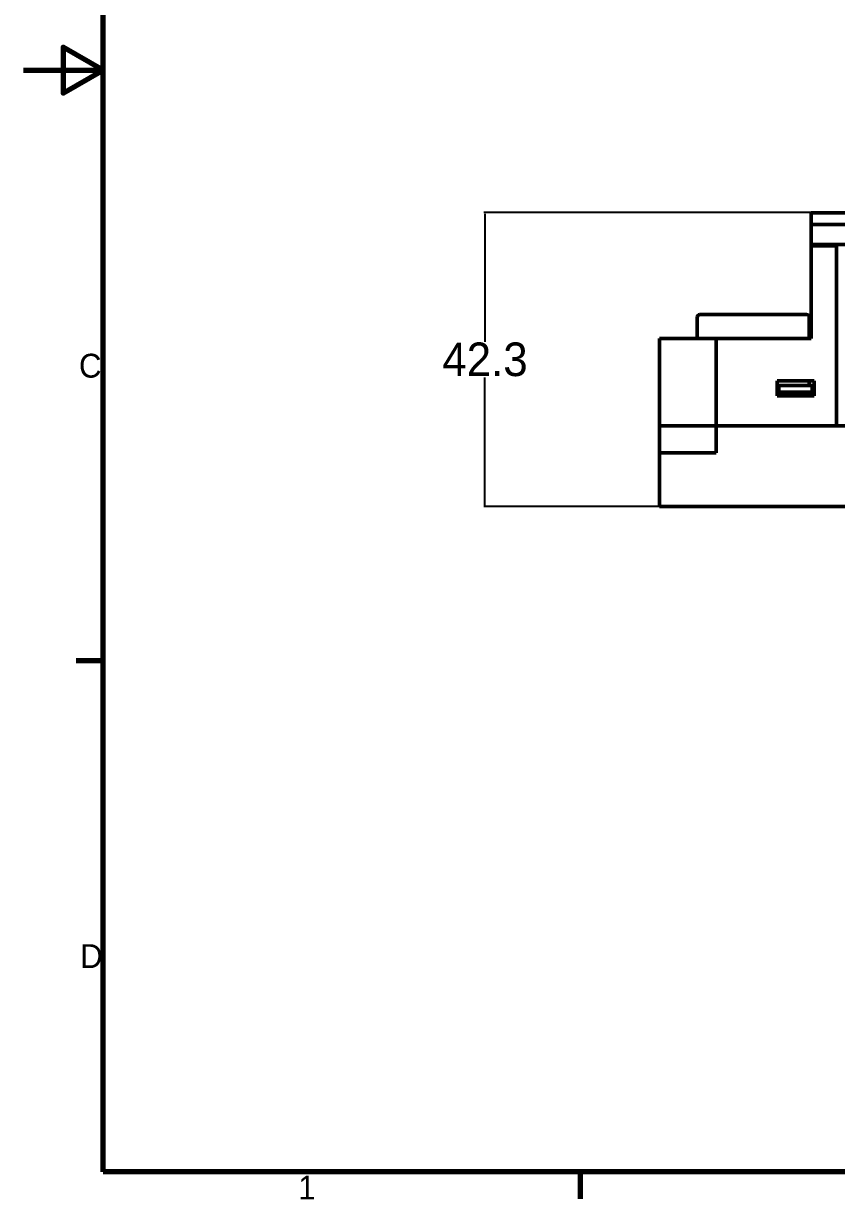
# Model space of a CAD drawing. Header units: millimetres. Extents: x -32 to 1257, y -135 to 348.
# Drawn here: x -31.7 to 89.4, y 3.3 to 178.5 of the extents above; entities that cross this region are included whole.
import ezdxf

# ---------------------------------------------------------------- set-up
doc = ezdxf.new("R2010")
doc.units = ezdxf.units.MM
doc.layers.add('경계(ISO)', color=7, linetype='Continuous', lineweight=70)
doc.layers.add('외형선(ISO)', color=7, linetype='Continuous', lineweight=50)
doc.styles.get("Standard").update_dxf_attribs({"font": ''})
doc.styles.add('레이블 문자 (JIS)', font='')
doc.styles.get('Standard').set_extended_font_data('Gulim')
doc.styles.get('레이블 문자 (JIS)').set_extended_font_data('Gulim')
doc.dimstyles.get("Standard").update_dxf_attribs({"dimtxt": 0.18, "dimasz": 0.18, "dimexe": 0.18, "dimexo": 0.0625, "dimgap": 0.09, "dimtad": 0, "dimtih": 1, "dimtoh": 1, "dimdec": 4, "dimzin": 0, "dimdsep": 46, "dimtxsty": 'Standard', "dimcen": 0.09, "dimadec": 0, "dimazin": 0, "dimtfac": 1, "dimtdec": 4, "dimtofl": 0, "dimtmove": 0, "dimatfit": 3, "dimfxl": 1, "dimtolj": 1, "dimtzin": 0, "dimarcsym": 0})

# ---------------------------------------------------------------- blocks, each defined once
blk = doc.blocks.new('경계 Default Border')
at = {"layer": '경계(ISO)'}
for p, q in [((10, 74.25), (6.6, 74.25)), ((70, 10), (70, 6.6))]:
    blk.add_line(p, q, dxfattribs=at)
at = {"layer": '경계(ISO)', "flags": 128}
for points in [[(10, 10), (10, 287), (410, 287), (410, 10), (10, 10)], [(0, 148.5), (10, 148.5), (5, 151.39), (5, 145.61), (10, 148.5)]]:
    blk.add_lwpolyline(points, dxfattribs=at)
at = {"layer": '경계(ISO)', "char_height": 3, "attachment_point": 7, "style": '레이블 문자 (JIS)'}
for s, insert in [('C', (6.97, 109.8)), ('D', (7.12, 35.62)), ('1', (34.54, 6.53))]:
    blk.add_mtext(s, dxfattribs=dict(at, insert=insert))
blk = doc.blocks.new('*D14')
at = {"color": 0, "lineweight": -2}
for p, q in [((85.6, 150.32), (36.86, 150.32)), ((37.04, 150.14), (37.04, 131.09)), ((37.04, 106.73), (37.04, 125.78)), ((85.6, 106.55), (36.86, 106.55))]:
    blk.add_line(p, q, dxfattribs=at)
at = {"color": 0}
for points in [[(37.07, 150.14), (37.01, 150.14), (37.04, 150.32)], [(37.01, 106.73), (37.07, 106.73), (37.04, 106.55)]]:
    blk.add_solid(points, dxfattribs=at)
at = {"layer": 'Defpoints', "color": 0}
for p in [(85.67, 150.32), (37.04, 106.55), (85.67, 106.55)]:
    blk.add_point(p, dxfattribs=at)
at = {"color": 0, "insert": (37.04, 128.44), "char_height": 5, "attachment_point": 5}
blk.add_mtext('\\A1;\\A1;42.3', dxfattribs=at)

msp = doc.modelspace()

# ---------------------------------------------------------------- linework, layer by layer
at = {"layer": '외형선(ISO)'}
for p, q in [((253.6663, 150.31781), (85.6663, 150.31781)), ((85.6663, 148.5684), (85.6663, 150.31781)), ((253.6663, 148.5684), (85.6663, 148.5684)), ((85.6663, 145.5684), (85.6663, 148.5684)), ((85.6663, 145.5684), (253.6663, 145.5684)), ((85.6663, 145.55349), (85.6663, 145.5684)), ((88.1663, 145.55349), (85.6663, 145.55349)), ((85.6663, 145.35349), (85.6663, 145.55349)), ((88.1663, 145.56697), (90.2663, 145.56697)), ((88.1663, 145.56691), (88.1663, 145.56697)), ((88.1663, 145.35349), (88.1663, 145.56691)), ((89.4163, 145.35349), (85.6663, 145.35349)), ((85.6663, 145.35349), (85.6663, 131.55349)), ((89.4163, 118.55349), (89.4163, 145.35349)), ((69.0663, 135.15349), (84.9663, 135.15349)), ((68.6663, 134.75349), (68.6663, 131.55349)), ((85.3663, 134.75349), (85.3663, 131.55349)), ((63.0663, 131.55349), (65.0663, 131.55349)), ((63.0663, 131.55349), (63.0663, 118.55349)), ((69.4663, 131.55349), (65.0663, 131.55349)), ((71.4663, 131.55349), (69.4663, 131.55349)), ((71.4663, 131.55349), (73.4663, 131.55349)), ((71.4663, 131.55349), (71.4663, 118.55349)), ((85.6663, 131.55349), (73.4663, 131.55349)), ((80.5663, 123.05349), (80.5663, 125.25349)), ((80.5663, 125.25349), (86.0663, 125.25349)), ((80.8163, 124.55349), (85.8163, 124.55349)), ((80.8163, 123.55349), (80.8163, 124.55349)), ((85.3663, 125.25349), (85.3663, 124.55349)), ((85.8163, 124.55349), (85.8163, 123.55349)), ((86.0663, 125.25349), (86.0663, 123.05349)), ((86.0663, 123.05349), (80.5663, 123.05349)), ((85.8163, 123.55349), (80.8163, 123.55349)), ((80.8163, 123.55349), (80.8163, 123.05349)), ((85.8163, 123.05349), (85.8163, 123.55349)), ((63.0663, 118.55349), (65.0663, 118.55349)), ((63.0663, 118.55349), (63.0663, 114.55349)), ((65.0663, 118.55349), (63.0663, 118.55349)), ((65.0663, 118.55349), (69.4663, 118.55349)), ((69.4663, 118.55349), (65.0663, 118.55349)), ((69.4663, 118.55349), (71.4663, 118.55349)), ((69.4663, 118.55349), (71.4663, 118.55349)), ((71.4663, 118.55349), (73.4663, 118.55349)), ((71.4663, 118.55349), (71.4663, 114.55349)), ((73.4663, 118.55349), (71.4663, 118.55349)), ((73.4663, 118.55349), (251.6663, 118.55349)), ((73.4663, 118.55349), (89.4163, 118.55349)), ((63.0663, 114.55349), (65.0663, 114.55349)), ((63.0663, 114.55349), (63.0663, 106.55349)), ((71.4663, 114.55349), (65.0663, 114.55349)), ((65.0663, 106.55349), (63.0663, 106.55349)), ((111.0663, 106.55349), (65.0663, 106.55349))]:
    msp.add_line(p, q, dxfattribs=at)
for centre, start, end in [((69.0663, 134.75349), 90, 180), ((84.9663, 134.75349), 0, 90)]:
    msp.add_arc(centre, 0.4, start, end, dxfattribs=at)

# ---------------------------------------------------------------- block references
at = {"color": 0, "xscale": 1.185080625, "yscale": 1.185080625, "zscale": 1.185080625}
msp.add_blockref('경계 Default Border', (-31.72493, -4.42746), dxfattribs=at)

# ---------------------------------------------------------------- dimensions: what is measured, and where the dimension line sits
dim = msp.add_linear_dim(base=(37.04084, 106.55349), p1=(85.6663, 150.31781), p2=(85.6663, 106.55349), angle=90, text='\\A1;42.3', dimstyle='Standard', override={"dimtxt": 5, "dimtxsty": 'Standard'})
dim.commit()
dim.dimension.update_dxf_attribs({"geometry": '*D14', "text_midpoint": (37.04084, 128.43565)})

doc.saveas('drawing.dxf')
